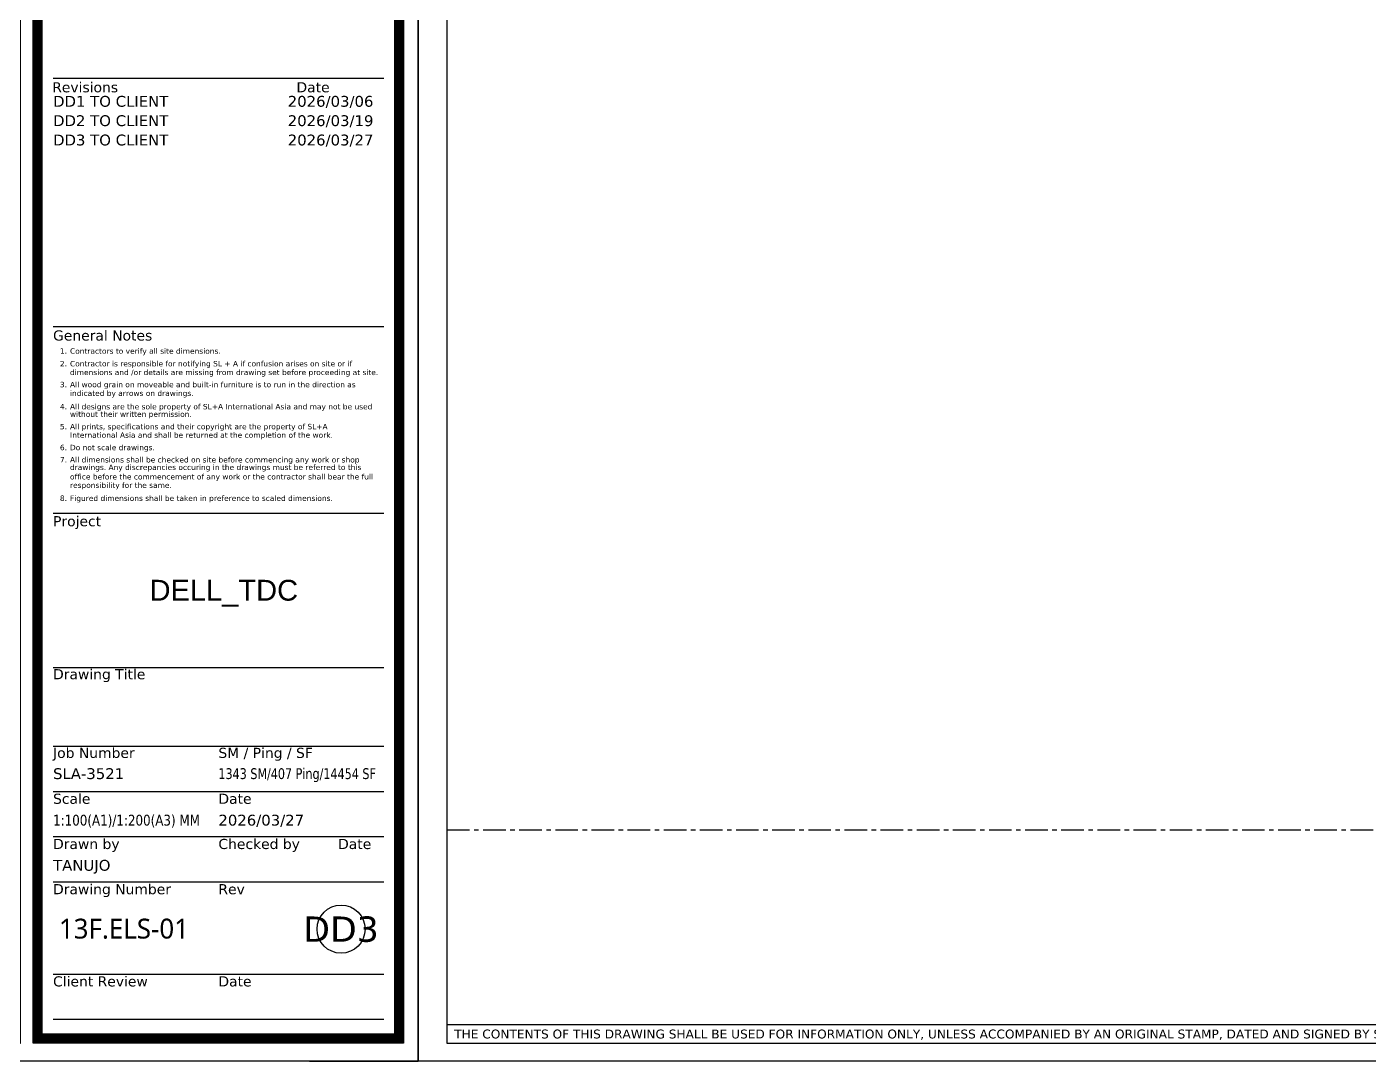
# Model space of a CAD drawing. Header units: millimetres. Extents: x 2201 to 372602, y -460 to 64535.
# Drawn here: x 197777 to 234920, y -460 to 28140 of the extents above; entities that cross this region are included whole.
import ezdxf
from ezdxf.enums import TextEntityAlignment as Align

# ---------------------------------------------------------------- set-up
doc = ezdxf.new("R2010")
doc.units = ezdxf.units.MM
doc.linetypes.add('CAD TEMPLATE [橫]$0$CENTER', pattern=[2, 1.25, -0.25, 0.25, -0.25])
doc.layers.get('Defpoints').update_dxf_attribs({"color": 9})
doc.layers.add('TI-TXT', color=7, linetype='Continuous')
doc.styles.add('A3X$0$SLA-VERDANA', font='verdana.ttf')
doc.styles.add('Arial', font='arial.ttf', dxfattribs={"width": 0.8, "height": 2.5})
doc.styles.add('SLA-Verdana', font='verdana.ttf')

# ---------------------------------------------------------------- blocks, each defined once
blk = doc.blocks.new('TI-A3X')
blk.add_circle((399.35, 18.25), 3.33)
at = {"style": 'SLA-Verdana'}
for tag, p, height in [('REVISION-1', (359.5, 131.96), 1.5), ('REV_DATE-1', (391.97, 131.96), 1.5), ('REVISION-2', (359.5, 129.28), 1.5), ('REV_DATE-2', (391.97, 129.28), 1.5), ('REVISION-3', (359.5, 126.6), 1.5), ('REV_DATE-3', (391.97, 126.6), 1.5), ('REVISION-4', (359.5, 123.93), 1.5), ('REV_DATE-4', (391.97, 123.93), 1.5), ('REVISION-5', (359.5, 121.25), 1.5), ('REV_DATE-5', (391.97, 121.25), 1.5), ('REVISION-6', (359.5, 118.58), 1.5), ('REV_DATE-6', (391.97, 118.58), 1.5), ('REVISION-7', (359.5, 115.9), 1.5), ('REV_DATE-7', (391.97, 115.9), 1.5), ('REVISION-8', (359.5, 113.23), 1.5), ('REV_DATE-8', (391.97, 113.23), 1.5), ('REVISION-9', (359.5, 110.55), 1.5), ('REV_DATE-9', (391.97, 110.55), 1.5), ('REVISION-10', (359.5, 107.87), 1.5), ('REV_DATE-10', (391.97, 107.87), 1.5), ('REVISION-11', (359.5, 105.2), 1.5), ('REV_DATE-11', (391.97, 105.2), 1.5), ('REVISION-12', (359.5, 102.52), 1.5), ('REV_DATE-12', (391.97, 102.52), 1.5), ('LEVEL', (359.5, 49.32), 2.25), ('LAYOUT', (359.5, 45.57), 2.25), ('JOB', (359.5, 39), 1.5), ('AREA', (382.37, 39), 1.5), ('SCALE', (359.5, 32.57), 1.5), ('DATE', (382.37, 32.57), 1.5), ('DRAWN_BY', (359.5, 26.33), 1.5), ('CHECKED_BY', (382.37, 26.33), 1.5), ('DRAWING_NO', (359.5, 16.35), 2.5), ('DRAWING_NAME', (359.5, 13), 1.5)]:
    blk.add_attdef(tag, p, '', height=height, dxfattribs=at)
blk.add_attdef('A', text='', height=3.5, dxfattribs=at).set_placement((399.35, 18.25), align=Align.MIDDLE)
blk = doc.blocks.new('CAD TEMPLATE [橫]$0$圖框BLOCK')
for p, q in [((162100, -60062), (143800, -60062)), ((162100, -73786), (143800, -73786)), ((162100, -84109), (143800, -84109)), ((162100, -92650), (143800, -92650)), ((162100, -97000), (143800, -97000)), ((162100, -99500), (143800, -99500)), ((162100, -102000), (143800, -102000)), ((162100, -104500), (143800, -104500)), ((162100, -109600), (143800, -109600)), ((162100, -112100), (143800, -112100)), ((142000, -112400), (1600, -112400))]:
    blk.add_line(p, q)
at = {"color": 8, "linetype": 'CAD TEMPLATE [橫]$0$CENTER', "ltscale": 1000}
blk.add_line((1600, -101600), (142000, -101600), dxfattribs=at)
for points in [[(142000, -1000), (1600, -1000), (1600, -113400), (142000, -113400)], [(142700, -113400), (142700, -1000), (163200, -1000), (163200, -113400)], [(143200, -112900), (143200, -1500), (162700, -1500), (162700, -112900)]]:
    blk.add_lwpolyline(points, close=True)
at = {"const_width": 500}
blk.add_lwpolyline([(142950, -113150), (142950, -1250), (162950, -1250), (162950, -113150)], close=True, dxfattribs=at)
blk.add_lwpolyline([(158000, -114400), (164000, -114400), (164000, -108400)])
at = {"layer": 'Defpoints', "ltscale": 1000}
blk.add_lwpolyline([(0, 0), (164000, 0), (164000, -114400), (0, -114400)], close=True, dxfattribs=at)
at = {"layer": 'TI-TXT'}
ref = blk.add_blockref('TI-A3X', (0, -114400), dxfattribs=dict(at, xscale=400, yscale=400, zscale=400))
ref.add_attrib('SCALE', '1:100(A1)/1:200(A3) MM', (143800, -101373), dxfattribs={"layer": '0', "height": 600, "style": 'SLA-Verdana', "width": 0.8})
ref.add_attrib('DATE', '2026/03/27', (152950, -101373), dxfattribs={"layer": '0', "height": 600, "style": 'SLA-Verdana'})
ref.add_attrib('DRAWN_BY', 'TANUJO', (143800, -103869), dxfattribs={"layer": '0', "height": 600, "style": 'SLA-Verdana'})
ref.add_attrib('A', 'DD3', dxfattribs={"layer": '0', "height": 1400, "style": 'SLA-Verdana'}).set_placement((159739, -107100), align=Align.MIDDLE)
ref.add_attrib('JOB', 'SLA-3521', (143800, -98800), dxfattribs={"layer": '0', "height": 600, "style": 'SLA-Verdana'})
ref.add_attrib('AREA', '1343 SM/407 Ping/14454 SF', (152950, -98800), dxfattribs={"layer": '0', "height": 600, "style": 'SLA-Verdana', "width": 0.75})
ref.add_attrib('REVISION-1', 'DD1 TO CLIENT', (143800, -61618), dxfattribs={"layer": '0', "height": 600, "style": 'SLA-Verdana'})
ref.add_attrib('REV_DATE-1', '2026/03/06', (156787, -61618), dxfattribs={"layer": '0', "height": 600, "style": 'SLA-Verdana'})
ref.add_attrib('REVISION-2', 'DD2 TO CLIENT', (143800, -62688), dxfattribs={"layer": '0', "height": 600, "style": 'SLA-Verdana'})
ref.add_attrib('REV_DATE-2', '2026/03/19', (156787, -62688), dxfattribs={"layer": '0', "height": 600, "style": 'SLA-Verdana'})
ref.add_attrib('REVISION-3', 'DD3 TO CLIENT', (143800, -63758), dxfattribs={"layer": '0', "height": 600, "style": 'SLA-Verdana'})
ref.add_attrib('REV_DATE-3', '2026/03/27', (156787, -63758), dxfattribs={"layer": '0', "height": 600, "style": 'SLA-Verdana'})
at = {"style": 'A3X$0$SLA-VERDANA'}
for s, height, p in [('Revisions', 560, (143752, -60820)), ('Date', 560, (157270, -60820)), ('General Notes', 560, (143800, -74547)), ('1.', 300, (144179, -75278)), ('Contractors to verify all site dimensions.', 300, (144737, -75278)), ('2.', 300, (144179, -75977)), ('Contractor is responsible for notifying SL + A if confusion arises on site or if', 300, (144737, -75977)), ('dimensions and /or details are missing from drawing set before proceeding at site.', 300, (144737, -76457)), ('3.', 300, (144179, -77133)), ('All wood grain on moveable and built-in furniture is to run in the direction as', 300, (144737, -77133)), ('indicated by arrows on drawings.', 300, (144737, -77613)), ('4.', 300, (144179, -78354)), ('All designs are the sole property of SL+A International Asia and may not be used ', 300, (144737, -78354)), ('without their written permission.', 300, (144737, -78770)), ('5.', 300, (144179, -79457)), ('All prints, specifications and their copyright are the property of SL+A', 300, (144737, -79457)), ('International Asia and shall be returned at the completion of the work.', 300, (144737, -79927)), ('6.', 300, (144179, -80614)), ('Do not scale drawings.', 300, (144737, -80614)), ('7.', 300, (144179, -81291)), ('All dimensions shall be checked on site before commencing any work or shop', 300, (144737, -81291)), ('drawings. Any discrepancies occuring in the drawings must be referred to this', 300, (144737, -81707)), ('office before the commencement of any work or the contractor shall bear the full', 300, (144737, -82230)), ('responsibility for the same.', 300, (144737, -82699)), ('8.', 300, (144179, -83419)), ('Figured dimensions shall be taken in preference to scaled dimensions.', 300, (144737, -83419)), ('Project', 560, (143800, -84819)), ('Drawing Title', 560, (143800, -93281)), ('Job Number', 560, (143800, -97631)), ('SM / Ping / SF', 560, (152950, -97631)), ('Scale', 560, (143800, -100169)), ('Date', 560, (152950, -100169)), ('Drawn by', 560, (143800, -102669)), ('Checked by', 560, (152950, -102669)), ('Date', 560, (159574, -102669)), ('Drawing Number', 560, (143800, -105169)), ('Rev', 560, (152950, -105169)), ('Client Review', 560, (143800, -110269)), ('Date', 560, (152950, -110269))]:
    blk.add_text(s, height=height, dxfattribs=at).set_placement(p)
blk.add_text('THE CONTENTS OF THIS DRAWING SHALL BE USED FOR INFORMATION ONLY, UNLESS ACCOMPANIED BY AN ORIGINAL STAMP, DATED AND SIGNED BY SLA. THE REPRODUCTION, DISTRIBUTION AND MODIFICATION IS STRICTLY CONTROLLED AND MUST BE WITH PRIOR APPROVAL. NO LIABILITY CAN BE ATTRIBUTED TO SL+A International Asia FOR ANY IMPROPER OR ILLICIT USE.', height=490, dxfattribs=at).set_placement((2000, -112900), align=Align.MIDDLE_LEFT)
at = {"layer": 'TI-TXT', "color": 2, "style": 'Arial'}
blk.add_text('DELL_TDC', height=1150.6, dxfattribs=at).set_placement((153250, -88357), align=Align.MIDDLE_CENTER)

msp = doc.modelspace()

# ---------------------------------------------------------------- linework, layer by layer
at = {"layer": 'Defpoints', "ltscale": 1000}
for points in [[(208602, -460), (126602, -460), (126602, 56740), (208602, 56740)], [(290602, -460), (208602, -460), (208602, 56740), (290602, 56740)]]:
    msp.add_lwpolyline(points, close=True, dxfattribs=at)

# ---------------------------------------------------------------- block references
at = {"layer": 'TI-TXT', "xscale": 0.4999999999999822, "yscale": 0.4999999999999822, "zscale": 0.4999999999999822}
for p in [(126602, 56740), (208602, 56740)]:
    msp.add_blockref('CAD TEMPLATE [橫]$0$圖框BLOCK', p, dxfattribs=at)

# ---------------------------------------------------------------- texts
at = {"layer": 'TI-TXT', "color": 3, "insert": (200463, 3199), "char_height": 550, "attachment_point": 5, "style": 'Arial'}
msp.add_mtext_dynamic_manual_height_columns('{\\fMicrosoft JhengHei|b0|i0|c136|p34;\\W1;\\C256;13F.ELS-01}', width=3929.3, gutter_width=1250, heights=[1859], dxfattribs=at)

doc.saveas('drawing.dxf')
